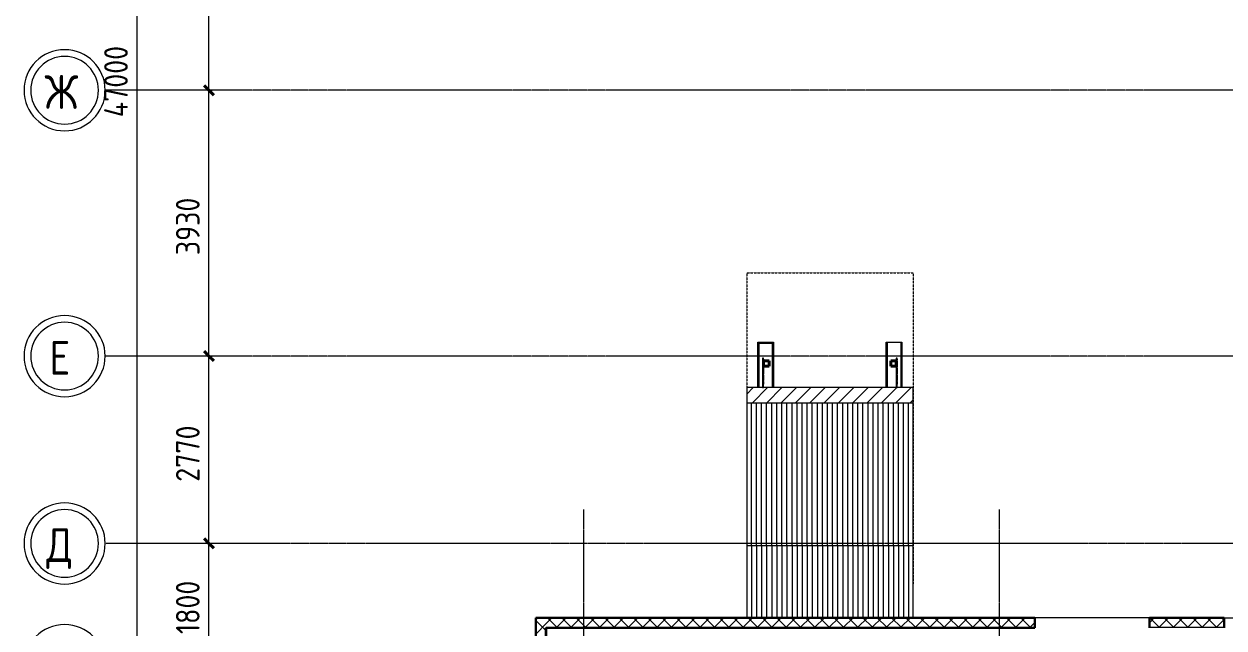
# Model space of a CAD drawing. Header units: millimetres. Extents: x -215207 to 92095, y -30385 to 123050.
# Drawn here: x -215207 to -197460, y -209 to 8721 of the extents above; entities that cross this region are included whole.
import ezdxf

# ---------------------------------------------------------------- set-up
doc = ezdxf.new("R2010")
doc.units = ezdxf.units.MM
doc.linetypes.add('ADSK_Линия сетки', pattern=[25, 20, -2.5, 0, -2.5])
doc.linetypes.add('ADSK_Штриховая_ш3 п1_5', pattern=[4.5, 3, -1.5])
for name, color, linetype, lineweight in [('Витраж', 7, 'Continuous', 9), ('Крыша', 7, 'Continuous', 9), ('Крыша штриховка', 7, 'Continuous', 9), ('Линии', 7, 'Continuous', 9), ('Несущие колонны', 7, 'Continuous', 20), ('Оси', 7, 'Continuous', 9), ('Размеры', 7, 'Continuous', 9), ('Стены внутренние', 7, 'Continuous', 20), ('Стены наружные', 7, 'Continuous', 20), ('Стены штриховка', 7, 'Continuous', 9)]:
    doc.layers.add(name, color=color, linetype=linetype, lineweight=lineweight)
doc.styles.add('GOST Common_2', font='GOST_Common.ttf', dxfattribs={"width": 0.9, "height": 90})
doc.styles.add('GOST Common_4', font='GOST_Common.ttf', dxfattribs={"width": 0.9, "height": 3.5})

# ---------------------------------------------------------------- blocks, each defined once
blk = doc.blocks.new('1 этаж 21082025')
at = {"layer": 'Витраж', "lineweight": 18, "extrusion": (0, 0, -1)}
for p, q in [((-4334, -27659), (-4349, -27659)), ((-4349, -27659), (-4349, -27674)), ((-4349, -27674), (-4334, -27674)), ((-4334, -27674), (-4334, -27659)), ((-2359, -27659), (-2374, -27659)), ((-2374, -27659), (-2374, -27674)), ((-2374, -27674), (-2359, -27674)), ((-2359, -27674), (-2359, -27659)), ((-4334, -27690), (-4349, -27690)), ((-4349, -27690), (-4349, -27705)), ((-4349, -27705), (-4334, -27705)), ((-4334, -27790), (-4349, -27790)), ((-4349, -27790), (-4349, -27805)), ((-4349, -27805), (-4334, -27805)), ((-4334, -27700), (-4334, -27690)), ((-4334, -27805), (-4334, -27790)), ((-2359, -27690), (-2374, -27690)), ((-2374, -27690), (-2374, -27700)), ((-2374, -27705), (-2359, -27705)), ((-2359, -27790), (-2374, -27790)), ((-2374, -27790), (-2374, -27805)), ((-2374, -27805), (-2359, -27805)), ((-2359, -27705), (-2359, -27690)), ((-2359, -27805), (-2359, -27790)), ((-4334, -27890), (-4349, -27890)), ((-4349, -27890), (-4349, -27905)), ((-4349, -27905), (-4334, -27905)), ((-4334, -27990), (-4349, -27990)), ((-4349, -27990), (-4349, -28005)), ((-4349, -28005), (-4334, -28005)), ((-4334, -27905), (-4334, -27890)), ((-4334, -28005), (-4334, -27990)), ((-2359, -27890), (-2374, -27890)), ((-2374, -27890), (-2374, -27905)), ((-2374, -27905), (-2359, -27905)), ((-2359, -27990), (-2374, -27990)), ((-2374, -27990), (-2374, -28005)), ((-2374, -28005), (-2359, -28005)), ((-2359, -27905), (-2359, -27890)), ((-2359, -28005), (-2359, -27990))]:
    blk.add_line(p, q, dxfattribs=at)
at = {"layer": 'Витраж'}
for p, q in [((-4349, -27674), (-4349, -27690)), ((-4334, -27674), (-4334, -27690)), ((-2374, -27674), (-2374, -27690)), ((-2359, -27674), (-2359, -27690)), ((-4349, -27705), (-4349, -27790)), ((-4349, -27805), (-4349, -27890)), ((-4334, -27780), (-4334, -27790)), ((-4334, -27805), (-4334, -27890)), ((-2374, -27780), (-2374, -27790)), ((-2374, -27805), (-2374, -27890)), ((-2359, -27705), (-2359, -27790)), ((-2359, -27805), (-2359, -27890)), ((-4349, -27905), (-4349, -27990)), ((-4349, -28005), (-4349, -28047)), ((-4334, -27905), (-4334, -27990)), ((-4334, -28005), (-4334, -28047)), ((-2374, -27905), (-2374, -27990)), ((-2374, -28005), (-2374, -28047)), ((-2359, -27905), (-2359, -27990)), ((-2359, -28005), (-2359, -28047))]:
    blk.add_line(p, q, dxfattribs=at)
at = {"layer": 'Витраж', "lineweight": 18}
for p, q in [((-4334, -28047), (-4349, -28047)), ((-4349, -28047), (-4349, -28096)), ((-4349, -28096), (-4334, -28096)), ((-4334, -28096), (-4334, -28047)), ((-2359, -28047), (-2374, -28047)), ((-2374, -28047), (-2374, -28096)), ((-2374, -28096), (-2359, -28096)), ((-2359, -28096), (-2359, -28047))]:
    blk.add_line(p, q, dxfattribs=at)
at = {"layer": 'Крыша', "linetype": 'Continuous'}
for p, q in [((-4584, -28194), (-4486, -28096)), ((-4500, -28322), (-4274, -28096)), ((-4288, -28322), (-4062, -28096)), ((-4076, -28322), (-3849, -28096)), ((-3864, -28322), (-3637, -28096)), ((-3652, -28322), (-3425, -28096)), ((-3440, -28322), (-3213, -28096)), ((-3227, -28322), (-3001, -28096)), ((-3015, -28322), (-2789, -28096)), ((-2803, -28322), (-2577, -28096)), ((-2591, -28322), (-2364, -28096)), ((-2379, -28322), (-2152, -28096)), ((-2167, -28322), (-2124, -28279))]:
    blk.add_line(p, q, dxfattribs=at)
at = {"layer": 'Крыша', "lineweight": 18}
for p, q in [((-2124, -28096), (-4584, -28096)), ((-4584, -28096), (-4584, -28322)), ((-2124, -28322), (-2124, -28096)), ((-4584, -28322), (-2124, -28322))]:
    blk.add_line(p, q, dxfattribs=at)
at = {"layer": 'Крыша'}
for p, q in [((-4584, -28322), (-4584, -31498)), ((-2124, -31498), (-2124, -28322)), ((-4584, -30428), (-2124, -30428))]:
    blk.add_line(p, q, dxfattribs=at)
at = {"layer": 'Крыша штриховка', "linetype": 'Continuous'}
for p, q in [((-4514, -30428), (-4514, -28322)), ((-4439, -30428), (-4439, -28322)), ((-4364, -30428), (-4364, -28322)), ((-4289, -30428), (-4289, -28322)), ((-4214, -30428), (-4214, -28322)), ((-4139, -30428), (-4139, -28322)), ((-4064, -30428), (-4064, -28322)), ((-3989, -30428), (-3989, -28322)), ((-3914, -30428), (-3914, -28322)), ((-3839, -30428), (-3839, -28322)), ((-3764, -30428), (-3764, -28322)), ((-3689, -30428), (-3689, -28322)), ((-3614, -30428), (-3614, -28322)), ((-3539, -30428), (-3539, -28322)), ((-3464, -30428), (-3464, -28322)), ((-3389, -30428), (-3389, -28322)), ((-3314, -30428), (-3314, -28322)), ((-3239, -30428), (-3239, -28322)), ((-3164, -30428), (-3164, -28322)), ((-3089, -30428), (-3089, -28322)), ((-3014, -30428), (-3014, -28322)), ((-2939, -30428), (-2939, -28322)), ((-2864, -30428), (-2864, -28322)), ((-2789, -30428), (-2789, -28322)), ((-2714, -30428), (-2714, -28322)), ((-2639, -30428), (-2639, -28322)), ((-2564, -30428), (-2564, -28322)), ((-2489, -30428), (-2489, -28322)), ((-2414, -30428), (-2414, -28322)), ((-2339, -30428), (-2339, -28322)), ((-2264, -30428), (-2264, -28322)), ((-2189, -30428), (-2189, -28322)), ((-4514, -30428), (-4514, -31498)), ((-4439, -30428), (-4439, -31498)), ((-4364, -30428), (-4364, -31498)), ((-4289, -30428), (-4289, -31498)), ((-4214, -30428), (-4214, -31498)), ((-4139, -30428), (-4139, -31498)), ((-4064, -30428), (-4064, -31498)), ((-3989, -30428), (-3989, -31498)), ((-3914, -30428), (-3914, -31498)), ((-3839, -30428), (-3839, -31498)), ((-3764, -30428), (-3764, -31498)), ((-3689, -30428), (-3689, -31498)), ((-3614, -30428), (-3614, -31498)), ((-3539, -30428), (-3539, -31498)), ((-3464, -30428), (-3464, -31498)), ((-3389, -30428), (-3389, -31498)), ((-3314, -30428), (-3314, -31498)), ((-3239, -30428), (-3239, -31498)), ((-3164, -30428), (-3164, -31498)), ((-3089, -30428), (-3089, -31498)), ((-3014, -30428), (-3014, -31498)), ((-2939, -30428), (-2939, -31498)), ((-2864, -30428), (-2864, -31498)), ((-2789, -30428), (-2789, -31498)), ((-2714, -30428), (-2714, -31498)), ((-2639, -30428), (-2639, -31498)), ((-2564, -30428), (-2564, -31498)), ((-2489, -30428), (-2489, -31498)), ((-2414, -30428), (-2414, -31498)), ((-2339, -30428), (-2339, -31498)), ((-2264, -30428), (-2264, -31498)), ((-2189, -30428), (-2189, -31498))]:
    blk.add_line(p, q, dxfattribs=at)
at = {"layer": 'Линии', "linetype": 'ADSK_Штриховая_ш3 п1_5', "lineweight": 18}
for p, q in [((-4584, -26398), (-2124, -26398)), ((-4584, -26398), (-4584, -30998)), ((-2124, -26398), (-2124, -30998))]:
    blk.add_line(p, q, dxfattribs=at)
at = {"layer": 'Несущие колонны', "lineweight": 40}
for p, q in [((-4334, -27780), (-4334, -27700)), ((-4334, -27700), (-4254, -27700)), ((-4254, -27700), (-4334, -27700)), ((-4334, -27700), (-4334, -27780)), ((-4254, -27780), (-4334, -27780)), ((-4334, -27780), (-4254, -27780)), ((-4254, -27700), (-4254, -27780)), ((-4254, -27780), (-4254, -27700)), ((-2454, -27780), (-2454, -27700)), ((-2454, -27700), (-2374, -27700)), ((-2374, -27700), (-2454, -27700)), ((-2454, -27700), (-2454, -27780)), ((-2374, -27780), (-2454, -27780)), ((-2454, -27780), (-2374, -27780)), ((-2374, -27700), (-2374, -27780)), ((-2374, -27780), (-2374, -27700))]:
    blk.add_line(p, q, dxfattribs=at)
at = {"layer": 'Оси', "linetype": 'ADSK_Линия сетки'}
for p, q in [((28420, -23700), (-14072, -23700)), ((28420, -27630), (-14072, -27630)), ((-7000, -29900), (-7000, -60626)), ((-850, -29900), (-850, -60626)), ((62867, -30400), (-14072, -30400))]:
    blk.add_line(p, q, dxfattribs=at)
at = {"layer": 'Оси', "lineweight": 20}
for centre, radius, start, end in [((-14672, -23700), 600, 90, 270), ((-14672, -23700), 500, 90, 270), ((-14672, -23700), 600, 270, 90), ((-14672, -23700), 500, 270, 90), ((-14672, -27630), 600, 90, 270), ((-14672, -27630), 500, 90, 270), ((-14672, -27630), 600, 270, 90), ((-14672, -27630), 500, 270, 90), ((-14672, -30400), 600, 90, 270), ((-14672, -30400), 600, 270, 90), ((-14672, -30400), 500, 90, 270), ((-14672, -30400), 500, 270, 90), ((-14672, -32200), 600, 90, 270), ((-14672, -32200), 600, 270, 90)]:
    blk.add_arc(centre, radius, start, end, dxfattribs=at)
at = {"layer": 'Размеры', "lineweight": 20}
for p, q in [((-13600, -47150), (-13600, 150)), ((-12537, -23700), (-12537, -19670)), ((-12537, -23700), (-12687, -23700)), ((-12537, -23700), (-12687, -23700)), ((-12537, -27630), (-12537, -23700)), ((-12537, -23700), (-12487, -23700)), ((-12537, -23700), (-12487, -23700)), ((-12537, -27630), (-12687, -27630)), ((-12537, -27630), (-12687, -27630)), ((-12537, -30400), (-12537, -27630)), ((-12537, -27630), (-12487, -27630)), ((-12537, -27630), (-12487, -27630)), ((-12537, -30400), (-12687, -30400)), ((-12537, -30400), (-12687, -30400)), ((-12537, -32200), (-12537, -30400)), ((-12537, -30400), (-12487, -30400)), ((-12537, -30400), (-12487, -30400))]:
    blk.add_line(p, q, dxfattribs=at)
at = {"layer": 'Размеры', "lineweight": 40}
for p, q in [((-12537, -23700), (-12608, -23629)), ((-12537, -23700), (-12608, -23629)), ((-12537, -23700), (-12466, -23771)), ((-12537, -23700), (-12466, -23771)), ((-12537, -27630), (-12608, -27559)), ((-12537, -27630), (-12608, -27559)), ((-12537, -27630), (-12466, -27701)), ((-12537, -27630), (-12466, -27701)), ((-12537, -30400), (-12608, -30329)), ((-12537, -30400), (-12608, -30329)), ((-12537, -30400), (-12466, -30471)), ((-12537, -30400), (-12466, -30471))]:
    blk.add_line(p, q, dxfattribs=at)
at = {"layer": 'Стены внутренние', "lineweight": 30}
for p, q in [((-7702, -31498), (-7702, -32940)), ((-325, -31498), (-7702, -31498)), ((-325, -31640), (-325, -31498)), ((2475, -31498), (1375, -31498)), ((1375, -31498), (1375, -31640)), ((2475, -31640), (2475, -31498)), ((-325, -31650), (-7550, -31650))]:
    blk.add_line(p, q, dxfattribs=at)
at = {"layer": 'Стены внутренние', "linetype": 'Continuous', "lineweight": 9}
for p, q in [((-7700, -31522), (-7678, -31500)), ((-7560, -31684), (-7700, -31544)), ((-7700, -31734), (-7550, -31584)), ((-7550, -31584), (-7466, -31500)), ((-7392, -31640), (-7532, -31500)), ((-7394, -31640), (-7254, -31500)), ((-7180, -31640), (-7320, -31500)), ((-7232, -31500), (-7233, -31498)), ((-7182, -31640), (-7042, -31500)), ((-6968, -31640), (-7108, -31500)), ((-6969, -31640), (-6829, -31500)), ((-6756, -31640), (-6896, -31500)), ((-6757, -31640), (-6617, -31500)), ((-6544, -31640), (-6684, -31500)), ((-6545, -31640), (-6405, -31500)), ((-6332, -31640), (-6472, -31500)), ((-6333, -31640), (-6193, -31500)), ((-6120, -31640), (-6260, -31500)), ((-6121, -31640), (-5981, -31500)), ((-5907, -31640), (-6047, -31500)), ((-5909, -31640), (-5769, -31500)), ((-5907, -31498), (-5908, -31500)), ((-5695, -31640), (-5835, -31500)), ((-5824, -31500), (-5825, -31498)), ((-5697, -31640), (-5557, -31500)), ((-5483, -31640), (-5623, -31500)), ((-5485, -31640), (-5345, -31500)), ((-5271, -31640), (-5411, -31500)), ((-5272, -31640), (-5132, -31500)), ((-5237, -31500), (-5238, -31498)), ((-5059, -31640), (-5199, -31500)), ((-5086, -31498), (-5087, -31500)), ((-5060, -31640), (-4920, -31500)), ((-4847, -31640), (-4987, -31500)), ((-4851, -31498), (-4852, -31500)), ((-4848, -31640), (-4708, -31500)), ((-4635, -31640), (-4775, -31500)), ((-4636, -31640), (-4496, -31500)), ((-4422, -31640), (-4562, -31500)), ((-4424, -31640), (-4284, -31500)), ((-4210, -31640), (-4350, -31500)), ((-4212, -31640), (-4072, -31500)), ((-3998, -31640), (-4138, -31500)), ((-4030, -31499), (-4031, -31500)), ((-4000, -31640), (-3860, -31500)), ((-3786, -31640), (-3926, -31500)), ((-3787, -31640), (-3647, -31500)), ((-3574, -31640), (-3714, -31500)), ((-3575, -31640), (-3435, -31500)), ((-3362, -31640), (-3502, -31500)), ((-3363, -31640), (-3223, -31500)), ((-3360, -31500), (-3361, -31498)), ((-3150, -31640), (-3290, -31500)), ((-3151, -31640), (-3011, -31500)), ((-2938, -31640), (-3078, -31500)), ((-2939, -31640), (-2799, -31500)), ((-2725, -31640), (-2865, -31500)), ((-2727, -31640), (-2587, -31500)), ((-2513, -31640), (-2653, -31500)), ((-2515, -31640), (-2375, -31500)), ((-2301, -31640), (-2441, -31500)), ((-2303, -31640), (-2163, -31500)), ((-2270, -31498), (-2270, -31498)), ((-2089, -31640), (-2229, -31500)), ((-2090, -31640), (-1950, -31500)), ((-2035, -31498), (-2037, -31500)), ((-1877, -31640), (-2017, -31500)), ((-1952, -31500), (-1953, -31498)), ((-1878, -31640), (-1738, -31500)), ((-1665, -31640), (-1805, -31500)), ((-1666, -31640), (-1526, -31500)), ((-1453, -31640), (-1593, -31500)), ((-1454, -31640), (-1314, -31500)), ((-1240, -31640), (-1380, -31500)), ((-1242, -31640), (-1102, -31500)), ((-1214, -31498), (-1215, -31500)), ((-1028, -31640), (-1168, -31500)), ((-1030, -31640), (-890, -31500)), ((-816, -31640), (-956, -31500)), ((-818, -31640), (-678, -31500)), ((-604, -31640), (-744, -31500)), ((-605, -31640), (-465, -31500)), ((-544, -31500), (-546, -31498)), ((-392, -31640), (-532, -31500)), ((-393, -31640), (-327, -31574)), ((1377, -31567), (1444, -31500)), ((1517, -31640), (1377, -31500)), ((1516, -31640), (1656, -31500)), ((1729, -31640), (1589, -31500)), ((1601, -31498), (1600, -31500)), ((1728, -31640), (1868, -31500)), ((1941, -31640), (1801, -31500)), ((1836, -31498), (1835, -31500)), ((1919, -31500), (1918, -31498)), ((1940, -31640), (2080, -31500)), ((2154, -31640), (2014, -31500)), ((2152, -31640), (2292, -31500)), ((2366, -31640), (2226, -31500)), ((2364, -31640), (2473, -31531)), ((2473, -31535), (2438, -31500)), ((1375, -31637), (1376, -31637))]:
    blk.add_line(p, q, dxfattribs=at)
at = {"layer": 'Стены внутренние'}
blk.add_line((2475, -31498), (4175, -31498), dxfattribs=at)
at = {"layer": 'Стены наружные'}
for p, q in [((-4419, -28096), (-4419, -27423)), ((-4419, -27423), (-4189, -27423)), ((-4404, -27438), (-4404, -28096)), ((-4204, -27438), (-4404, -27438)), ((-4404, -28096), (-4404, -27440)), ((-4404, -27440), (-4204, -27440)), ((-4204, -28096), (-4204, -27438)), ((-4189, -27423), (-4189, -28096)), ((-2519, -27423), (-2289, -27423)), ((-2519, -28096), (-2519, -27423)), ((-2504, -28096), (-2504, -27438)), ((-2304, -27438), (-2304, -28096)), ((-2289, -27423), (-2289, -28096)), ((-848, -31493), (1950, -31493)), ((-848, -31498), (-848, -31493)), ((-325, -31493), (-325, -31498)), ((1375, -31498), (-325, -31498)), ((1375, -31498), (1375, -31493)), ((1950, -31493), (1950, -31498))]:
    blk.add_line(p, q, dxfattribs=at)
at = {"layer": 'Стены наружные', "lineweight": 30}
for p, q in [((-7550, -32940), (-7550, -31650)), ((-325, -31650), (-325, -31640)), ((1375, -31640), (1375, -31650)), ((2475, -31650), (2475, -31640))]:
    blk.add_line(p, q, dxfattribs=at)
at = {"layer": 'Стены штриховка'}
for p, q in [((-327, -31500), (-7702, -31500)), ((-7700, -31498), (-7700, -32938)), ((-327, -31500), (-327, -31640)), ((2473, -31500), (1377, -31500)), ((1377, -31640), (1377, -31500)), ((2473, -31500), (2473, -31640)), ((-7560, -32940), (-7560, -31650)), ((-7560, -31650), (-7550, -31650)), ((-7550, -31640), (-325, -31640)), ((-7550, -31640), (-7550, -31650)), ((1375, -31640), (2475, -31640))]:
    blk.add_line(p, q, dxfattribs=at)
at = {"layer": 'Оси', "style": 'GOST Common_2', "width": 0.9}
for s, p in [('Ж', (-14967, -23975)), ('Е', (-14899, -27905)), ('Д', (-14943, -30675))]:
    blk.add_text(s, height=500, dxfattribs=at).set_placement(p)
at = {"layer": 'Размеры', "style": 'GOST Common_4', "width": 0.9}
for s, p in [('47000', (-13737, -24098)), ('3930', (-12675, -26138)), ('2770', (-12675, -29488)), ('1800', (-12675, -31740))]:
    blk.add_text(s, height=350, rotation=90, dxfattribs=at).set_placement(p)

msp = doc.modelspace()

# ---------------------------------------------------------------- block references
msp.add_blockref('1 этаж 21082025', (-199934.8, 31441.4))

doc.saveas('drawing.dxf')
